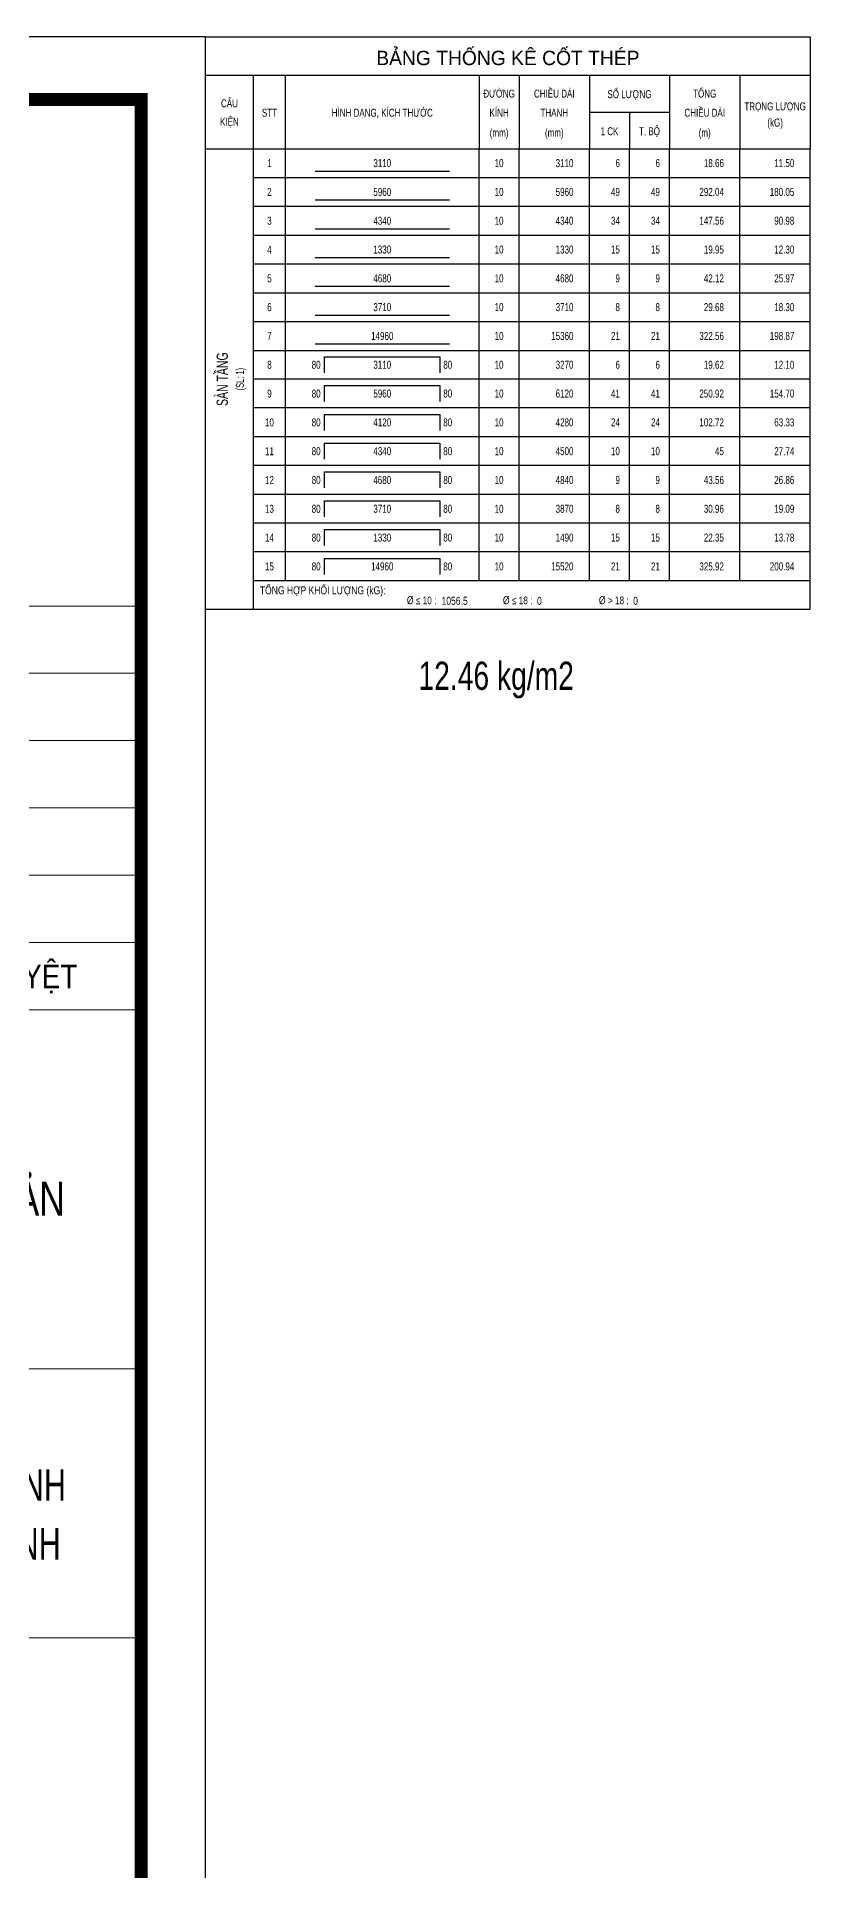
# Model space of a CAD drawing. Header units: inches. Extents: x -3538 to 66114, y -2541134 to 4288.
# Drawn here: x 37144 to 43187, y -39098 to -24776 of the extents above; entities that cross this region are included whole.
import ezdxf
from ezdxf.enums import TextEntityAlignment as Align

# ---------------------------------------------------------------- set-up
doc = ezdxf.new("R2010")
doc.units = ezdxf.units.IN
doc.header["$MEASUREMENT"] = 0
doc.layers.get('DEFPOINTS').update_dxf_attribs({"color": 87})
for name, color, linetype in [('KCS_BORDER', 2, 'Continuous'), ('KCS_STEEL', 4, 'Continuous'), ('KCS_TEXT', 7, 'Continuous'), ('KCS_TEXT_SLCK', 3, 'Continuous'), ('KCS_TEXT_TCK', 4, 'Continuous'), ('KCS_TEXT_TK', 2, 'Continuous'), ('KCS_THONGKE', 5, 'Continuous')]:
    doc.layers.add(name, color=color, linetype=linetype)
for name, color, linetype, lineweight in [('KHUNGTEN', 7, 'Continuous', 20), ('Xref khung ten  A3 TKCS$0$A-KY HIEU', 34, 'Continuous', 20), ('Xref khung ten  A3 TKCS$0$A-TEXT', 9, 'Continuous', 18)]:
    doc.layers.add(name, color=color, linetype=linetype, lineweight=lineweight)
doc.styles.add('KCS_BIGTEXT', font='3t-unicode.shx', dxfattribs={"width": 0.75})
doc.styles.add('KCS_SMTEXT', font='3t-unicode.shx', dxfattribs={"width": 0.7})
doc.styles.add('Xref khung ten  A3 TKCS$0$ARIAL', font='arial.ttf')

# ---------------------------------------------------------------- blocks, each defined once
blk = doc.blocks.new('Xref khung ten  A3 TKCS')
at = {"layer": 'DEFPOINTS', "color": 125}
blk.add_lwpolyline([(-57730.37, -13938.76), (-57310.37, -13938.76), (-57310.37, -13641.76), (-57730.37, -13641.76)], close=True, dxfattribs=at)
at = {"layer": 'Xref khung ten  A3 TKCS$0$A-KY HIEU', "color": 0}
for p, q in [((-57376.7, -13686.23), (-57315.38, -13686.23)), ((-57376.7, -13691.48), (-57315.38, -13691.48)), ((-57376.7, -13696.74), (-57315.38, -13696.74)), ((-57376.7, -13702), (-57315.38, -13702)), ((-57376.7, -13707.25), (-57315.38, -13707.25)), ((-57376.7, -13712.51), (-57315.38, -13712.51)), ((-57376.7, -13717.76), (-57315.38, -13717.76)), ((-57376.7, -13745.8), (-57315.38, -13745.8)), ((-57376.7, -13766.82), (-57315.38, -13766.82)), ((-57376.7, -13766.82), (-57315.38, -13766.82))]:
    blk.add_line(p, q, dxfattribs=at)
at = {"layer": 'Xref khung ten  A3 TKCS$0$A-KY HIEU', "color": 0, "const_width": 1.02}
blk.add_lwpolyline([(-57716.02, -13933.85), (-57716.02, -13646.66), (-57315.38, -13646.66), (-57315.38, -13933.85)], close=True, dxfattribs=at)
at = {"layer": 'Xref khung ten  A3 TKCS$0$A-TEXT', "style": 'Xref khung ten  A3 TKCS$0$ARIAL', "width": 0.85}
blk.add_text('DUYỆT', height=1.84, dxfattribs=at).set_placement((-57327.77, -13716.08))
at = {"layer": 'Xref khung ten  A3 TKCS$0$A-TEXT', "style": 'Xref khung ten  A3 TKCS$0$ARIAL'}
for s, height, width, p in [('ĐẦU TƯ PHÁT TRIỂN BẤT ĐỘNG SẢN', 2.6573, 0.75, (-57346.27, -13733.84)), ('KHU ĐÔ THỊ MỚI TẠI PHƯỜNG ĐÔNG VĨNH', 2.4529, 0.7, (-57346.06, -13756.11)), ('VÀ PHƯỜNG CỬA NAM, THÀNH PHỐ VINH', 2.4529, 0.7, (-57346.06, -13760.7))]:
    blk.add_text(s, height=height, dxfattribs=dict(at, width=width)).set_placement(p, align=Align.CENTER)
blk = doc.blocks.new('THONGKE_TITLE')
at = {"layer": 'KCS_TEXT_TK'}
for p, q in [((0, -35), (0, 0)), ((0, 0), (189, 0)), ((189, 0), (189, -35)), ((0, -12), (189, -12)), ((15, -35), (15, -12)), ((25, -35), (25, -12)), ((85.5, -12), (85.5, -35)), ((98, -12), (98, -35)), ((120, -12), (120, -35)), ((145, -12), (145, -35)), ((167, -12), (167, -35)), ((120, -23.56), (145, -23.56)), ((132.5, -23.56), (132.5, -35)), ((0, -35), (189, -35))]:
    blk.add_line(p, q, dxfattribs=at)
at = {"layer": 'KCS_TEXT_TK', "color": 4, "style": 'KCS_BIGTEXT'}
blk.add_text('BẢNG THỐNG KÊ CỐT THÉP', height=4.5, dxfattribs=at).set_placement((94.5, -6), align=Align.MIDDLE)
at = {"layer": 'KCS_TEXT_TK', "style": 'KCS_SMTEXT', "width": 0.75}
for s, p in [('ĐƯỜNG', (91.75, -19.04)), ('CHIỀU DÀI', (109, -19.04)), ('SỐ LƯỢNG', (132.5, -19.22)), ('TỔNG', (156, -19.04)), ('CẤU', (7.5, -22.06)), ('STT', (20, -25.01)), ('HÌNH DẠNG, KÍCH THƯỚC', (55.25, -25.01)), ('KÍNH', (91.75, -25.01)), ('THANH', (109, -25.01)), ('CHIỀU DÀI', (156, -25.01)), ('TRỌNG LƯỢNG', (178, -23.03)), ('KIỆN', (7.5, -27.84)), ('(mm)', (91.75, -31.24)), ('(mm)', (109, -31.24)), ('1 CK', (126.25, -30.79)), ('T. BỘ', (138.75, -30.79)), ('(m)', (156, -31.24)), ('(kG)', (178, -28.08))]:
    blk.add_text(s, height=2.5, dxfattribs=at).set_placement(p, align=Align.CENTER)
blk = doc.blocks.new('TK_2')
at = {"layer": 'KCS_STEEL'}
blk.add_line((19.25, 2), (61.25, 2), dxfattribs=at)
at = {"layer": 'KCS_TEXT_TK'}
for p, q in [((-15, 0), (-15, 9)), ((0, 0), (0, 9)), ((10, 0), (10, 9)), ((70.5, 0), (70.5, 9)), ((83, 0), (83, 9)), ((105, 0), (105, 9)), ((117.5, 0), (117.5, 9)), ((130, 0), (130, 9)), ((152, 0), (152, 9)), ((174, 0), (174, 9))]:
    blk.add_line(p, q, dxfattribs=at)
at = {"layer": 'KCS_THONGKE'}
blk.add_line((0, 0), (174, 0), dxfattribs=at)
at = {"layer": 'KCS_TEXT_TK', "style": 'KCS_SMTEXT', "width": 0.75}
for tag, p in [('SH', (5, 4.5)), ('L2', (40.25, 4.5)), ('DK', (76.75, 4.5))]:
    blk.add_attdef(tag, text='', height=2.5, dxfattribs=at).set_placement(p, align=Align.MIDDLE)
for tag, p in [('DAI', (100, 4.5)), ('SL1', (114.5, 4.5)), ('SLA', (127, 4.5)), ('DT', (147, 4.5)), ('TL', (169, 4.5))]:
    blk.add_attdef(tag, text='', height=2.5, dxfattribs=at).set_placement(p, align=Align.MIDDLE_RIGHT)
blk = doc.blocks.new('TK_9')
at = {"layer": 'KCS_STEEL'}
for p, q in [((22.25, 7), (58.25, 7)), ((22.25, 2), (22.25, 7)), ((58.25, 7), (58.25, 2))]:
    blk.add_line(p, q, dxfattribs=at)
at = {"layer": 'KCS_TEXT_TK'}
for p, q in [((-15, 0), (-15, 9)), ((0, 0), (0, 9)), ((10, 0), (10, 9)), ((70.5, 0), (70.5, 9)), ((83, 0), (83, 9)), ((105, 0), (105, 9)), ((117.5, 0), (117.5, 9)), ((130, 0), (130, 9)), ((152, 0), (152, 9)), ((174, 0), (174, 9))]:
    blk.add_line(p, q, dxfattribs=at)
at = {"layer": 'KCS_THONGKE'}
blk.add_line((174, 0), (0, 0), dxfattribs=at)
at = {"layer": 'KCS_TEXT_TK', "style": 'KCS_SMTEXT', "width": 0.75}
for tag, p in [('SH', (5, 4.5)), ('L2', (40.25, 4.5)), ('DK', (76.75, 4.5))]:
    blk.add_attdef(tag, text='', height=2.5, dxfattribs=at).set_placement(p, align=Align.MIDDLE)
for tag, p in [('L1', (20.98, 4.5)), ('DAI', (100, 4.5)), ('SL1', (114.5, 4.5)), ('SLA', (127, 4.5)), ('DT', (147, 4.5)), ('TL', (169, 4.5))]:
    blk.add_attdef(tag, text='', height=2.5, dxfattribs=at).set_placement(p, align=Align.MIDDLE_RIGHT)
blk.add_attdef('L3', text='', height=2.5, dxfattribs=at).set_placement((59.31, 4.5), align=Align.MIDDLE_LEFT)
blk = doc.blocks.new('CTK_THKL')
at = {"layer": 'KCS_TEXT_TK'}
for p, q in [((-15, 0), (-15, 9)), ((0, 0), (0, 9)), ((174, 0), (174, 9)), ((174, 0), (-15, 0))]:
    blk.add_line(p, q, dxfattribs=at)
at = {"layer": 'KCS_BORDER', "color": 5, "style": 'KCS_SMTEXT', "width": 0.7}
blk.add_attdef('TYPE', (85.49, -1.5), '', height=0.025, rotation=90, dxfattribs=at)
at = {"layer": 'KCS_TEXT_TK', "style": 'KCS_SMTEXT', "width": 0.8}
blk.add_text('TỔNG HỢP KHỐI LƯỢNG (kG):', height=2.5, dxfattribs=at).set_placement((2, 4.78))
at = {"layer": 'KCS_TEXT_TK', "char_height": 2.5, "attachment_point": 1, "style": 'KCS_SMTEXT'}
for s, insert in [('{\\W0.8;%%C \\fSymbol|b0|i0|c2|p18;\\H0.95833x;£ 10 :}', (47.94, 4.19)), ('{\\W0.8;%%C \\fSymbol|b0|i0|c2|p18;\\H0.95833x;£ 18 :}', (77.94, 4.19)), ('{\\W0.8;%%C \\fSymbol|b0|i0|c2|p18;\\H0.95833x;> 18 :}', (107.94, 4.19))]:
    blk.add_mtext_dynamic_manual_height_columns(s, width=13.4519, gutter_width=12.5, heights=[0], dxfattribs=dict(at, insert=insert))
at = {"layer": 'KCS_TEXT_TK', "style": 'KCS_SMTEXT', "width": 0.8}
for tag, p in [('TL1', (58.77, 1.5)), ('TL2', (88.6, 1.5)), ('TL3', (118.65, 1.5))]:
    blk.add_attdef(tag, p, '', height=2.5, dxfattribs=at)

msp = doc.modelspace()

# ---------------------------------------------------------------- block references
at = {"layer": 'KCS_THONGKE', "xscale": 25, "yscale": 25, "zscale": 25}
msp.add_blockref('THONGKE_TITLE', (38462.3, -24776.3), dxfattribs=at)
for name, p, values in [('TK_2', (38837.3, -25876.3), {'L2': '3110', 'TL': '11.50', 'DT': '18.66', 'SLA': '6', 'SL1': '6', 'DAI': '3110', 'DK': '10', 'SH': '1'}), ('TK_2', (38837.3, -26101.3), {'L2': '5960', 'TL': '180.05', 'DT': '292.04', 'SLA': '49', 'SL1': '49', 'DAI': '5960', 'DK': '10', 'SH': '2'}), ('TK_2', (38837.3, -26326.3), {'L2': '4340', 'TL': '90.98', 'DT': '147.56', 'SLA': '34', 'SL1': '34', 'DAI': '4340', 'DK': '10', 'SH': '3'}), ('TK_2', (38837.3, -26551.3), {'L2': '1330', 'TL': '12.30', 'DT': '19.95', 'SLA': '15', 'SL1': '15', 'DAI': '1330', 'DK': '10', 'SH': '4'}), ('TK_2', (38837.3, -26776.3), {'L2': '4680', 'TL': '25.97', 'DT': '42.12', 'SLA': '9', 'SL1': '9', 'DAI': '4680', 'DK': '10', 'SH': '5'}), ('TK_2', (38837.3, -27001.3), {'L2': '3710', 'TL': '18.30', 'DT': '29.68', 'SLA': '8', 'SL1': '8', 'DAI': '3710', 'DK': '10', 'SH': '6'}), ('TK_2', (38837.3, -27226.3), {'L2': '14960', 'TL': '198.87', 'DT': '322.56', 'SLA': '21', 'SL1': '21', 'DAI': '15360', 'DK': '10', 'SH': '7'}), ('TK_9', (38837.3, -27451.3), {'SH': '8', 'L1': '80', 'L2': '3110', 'L3': '80', 'DK': '10', 'DAI': '3270', 'SL1': '6', 'SLA': '6', 'DT': '19.62', 'TL': '12.10'}), ('TK_9', (38837.3, -27676.3), {'SH': '9', 'L1': '80', 'L2': '5960', 'L3': '80', 'DK': '10', 'DAI': '6120', 'SL1': '41', 'SLA': '41', 'DT': '250.92', 'TL': '154.70'}), ('TK_9', (38837.3, -27901.3), {'SH': '10', 'L1': '80', 'L2': '4120', 'L3': '80', 'DK': '10', 'DAI': '4280', 'SL1': '24', 'SLA': '24', 'DT': '102.72', 'TL': '63.33'}), ('TK_9', (38837.3, -28126.3), {'SH': '11', 'L1': '80', 'L2': '4340', 'L3': '80', 'DK': '10', 'DAI': '4500', 'SL1': '10', 'SLA': '10', 'DT': '45', 'TL': '27.74'}), ('TK_9', (38837.3, -28351.3), {'SH': '12', 'L1': '80', 'L2': '4680', 'L3': '80', 'DK': '10', 'DAI': '4840', 'SL1': '9', 'SLA': '9', 'DT': '43.56', 'TL': '26.86'}), ('TK_9', (38837.3, -28576.3), {'SH': '13', 'L1': '80', 'L2': '3710', 'L3': '80', 'DK': '10', 'DAI': '3870', 'SL1': '8', 'SLA': '8', 'DT': '30.96', 'TL': '19.09'}), ('TK_9', (38837.3, -28801.3), {'SH': '14', 'L1': '80', 'L2': '1330', 'L3': '80', 'DK': '10', 'DAI': '1490', 'SL1': '15', 'SLA': '15', 'DT': '22.35', 'TL': '13.78'}), ('TK_9', (38837.3, -29026.3), {'SH': '15', 'L1': '80', 'L2': '14960', 'L3': '80', 'DK': '10', 'DAI': '15520', 'SL1': '21', 'SLA': '21', 'DT': '325.92', 'TL': '200.94'}), ('CTK_THKL', (38837.3, -29251.3), {'TL2': '0', 'TL1': '1056.5', 'TL3': '0'})]:
    msp.add_blockref(name, p, dxfattribs=at).add_auto_attribs(values)
at = {"layer": 'KHUNGTEN', "xscale": 100, "yscale": 100, "zscale": 100}
msp.add_blockref('Xref khung ten  A3 TKCS', (5769499, 1339399.3), dxfattribs=at)

# ---------------------------------------------------------------- texts
at = {"layer": 'KCS_TEXT', "style": 'KCS_SMTEXT', "width": 0.75}
msp.add_text('12.46 kg/m2', height=220, dxfattribs=at).set_placement((40733.4, -29878.2), align=Align.CENTER)
at = {"layer": 'KCS_TEXT_SLCK', "style": 'KCS_SMTEXT', "width": 0.7}
msp.add_text('(SL: 1)', height=62.5, rotation=90, dxfattribs=at).set_placement((38762.3, -27451.3), align=Align.CENTER)
at = {"layer": 'KCS_TEXT_TCK', "style": 'KCS_SMTEXT', "width": 0.7}
msp.add_text('SÀN TẦNG', height=87.5, rotation=90, dxfattribs=at).set_placement((38637.3, -27451.3), align=Align.CENTER)

doc.saveas('drawing.dxf')
